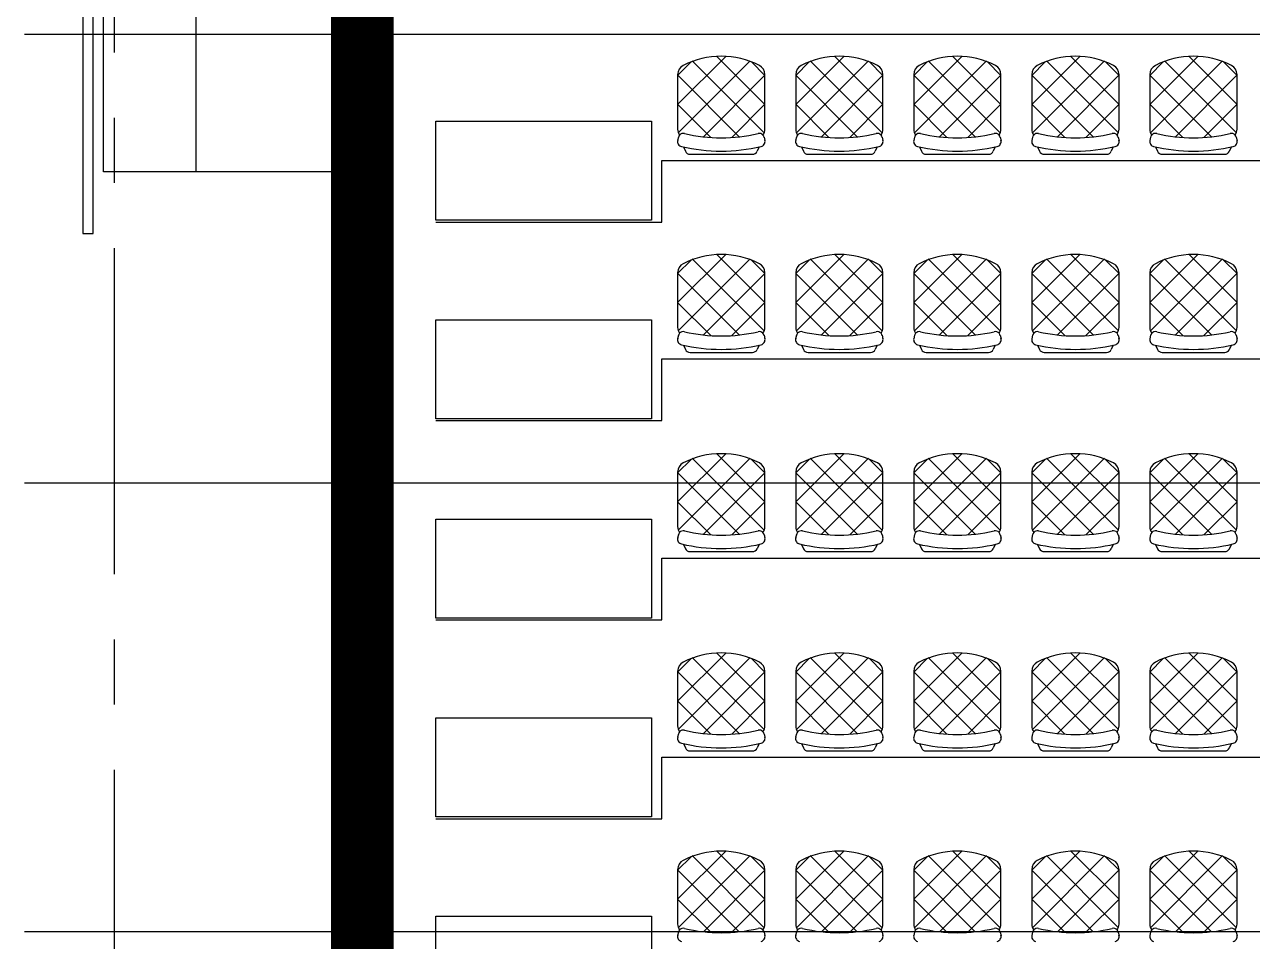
# Model space of a CAD drawing. Extents: x 1658 to 80590, y 400 to 58563.
# Drawn here: x 37751 to 43733, y 16529 to 20993 of the extents above; entities that cross this region are included whole.
import ezdxf
from ezdxf.enums import TextEntityAlignment as Align

# ---------------------------------------------------------------- set-up
doc = ezdxf.new("R2010")
doc.units = 0
doc.header["$LTSCALE"] = 50
doc.linetypes.add('4PHAN', pattern=[158.75, 127, -6.35, 6.35, -6.35, 6.35, -6.35])
doc.linetypes.add('CENTER', pattern=[50.8, 31.75, -6.35, 6.35, -6.35])
doc.layers.get('0').update_dxf_attribs({"linetype": 'CONTINUOUS'})
for name, color, linetype in [('CL_01', 7, 'CONTINUOUS'), ('EW_01', 7, 'CONTINUOUS'), ('FT_01', 8, 'CONTINUOUS'), ('GRIDLINE_01', 15, '4PHAN'), ('RF_01', 7, 'CONTINUOUS'), ('SC_01', 7, 'CONTINUOUS'), ('UF_01', 7, 'CONTINUOUS'), ('WW_01', 7, 'CONTINUOUS')]:
    doc.layers.add(name, color=color, linetype=linetype)
doc.styles.get("Standard").update_dxf_attribs({"font": 'simplex', "width": 0.7})

# ---------------------------------------------------------------- blocks, each defined once
blk = doc.blocks.new('SPL')
for p, q in [((1, 0.5), (0, 0.5)), ((1, -0.5), (1, 0.5)), ((0, -0.5), (1, -0.5))]:
    blk.add_line(p, q)
blk = doc.blocks.new('WNOF')
blk.add_line((-0.5, 0), (0.5, 0))
at = {"flags": 1}
blk.add_attdef('SILLHT', text='', height=0.1, dxfattribs=at).set_placement((0, 0), align=Align.MIDDLE)
blk = doc.blocks.new('WNFRAME')
for p, q in [((-0.5, -0.5), (-0.5, 0.5)), ((0.5, -0.5), (0.5, 0.5))]:
    blk.add_line(p, q)
at = {"flags": 1}
blk.add_attdef('SILLHT', text='', height=0.1, dxfattribs=at).set_placement((0, 0), align=Align.MIDDLE)
blk = doc.blocks.new('C-C')
at = {"const_width": 0.5}
blk.add_lwpolyline([(0, 0.25, 2.414214), (0.25, 0, 0.414214)], format="xyb", close=True, dxfattribs=at)
blk.add_circle((0, 0), 0.5)

msp = doc.modelspace()

# ---------------------------------------------------------------- linework, layer by layer
at = {"layer": 'EW_01'}
for points, const_width, elevation in [([(39396.6, 14202.1), (39396.6, 23282.6)], 304.8, 3644), ([(39396.6, 16507.1), (39396.6, 16532.5)], 101.6, 7352.4)]:
    msp.add_lwpolyline(points, dxfattribs=dict(at, const_width=const_width, elevation=elevation))
at = {"layer": 'FT_01'}
for p, q in [((41166.9, 20838.1, 3644), (40932.9, 20604.1, 3644)), ((41286.8, 20816.6, 3644), (40936.1, 20465.9, 3644)), ((41354.7, 20465.9, 3644), (41004, 20816.6, 3644)), ((41357.9, 20604.1, 3644), (41123.9, 20838.1, 3644)), ((41741.9, 20838.1, 3644), (41507.9, 20604.1, 3644)), ((41861.8, 20816.6, 3644), (41511.1, 20465.9, 3644)), ((41929.7, 20465.9, 3644), (41579, 20816.6, 3644)), ((41932.9, 20604.1, 3644), (41698.9, 20838.1, 3644)), ((42316.9, 20838.1, 3644), (42082.9, 20604.1, 3644)), ((42436.8, 20816.6, 3644), (42086.1, 20465.9, 3644)), ((42504.7, 20465.9, 3644), (42154, 20816.6, 3644)), ((42507.9, 20604.1, 3644), (42273.9, 20838.1, 3644)), ((42891.9, 20838.1, 3644), (42657.9, 20604.1, 3644)), ((43011.8, 20816.6, 3644), (42661.1, 20465.9, 3644)), ((43079.7, 20465.9, 3644), (42729, 20816.6, 3644)), ((43082.9, 20604.1, 3644), (42848.9, 20838.1, 3644)), ((43466.9, 20838.1, 3644), (43232.9, 20604.1, 3644)), ((43586.8, 20816.6, 3644), (43236.1, 20465.9, 3644)), ((43654.7, 20465.9, 3644), (43304, 20816.6, 3644)), ((43657.9, 20604.1, 3644), (43423.9, 20838.1, 3644)), ((40998.4, 20811, 3644), (40932.9, 20745.5, 3644)), ((41357.9, 20745.5, 3644), (41292.4, 20811, 3644)), ((41357.9, 20745.5, 3644), (41292.4, 20811, 3644)), ((41573.4, 20811, 3644), (41507.9, 20745.5, 3644)), ((41932.9, 20745.5, 3644), (41867.4, 20811, 3644)), ((41932.9, 20745.5, 3644), (41867.4, 20811, 3644)), ((42148.4, 20811, 3644), (42082.9, 20745.5, 3644)), ((42507.9, 20745.5, 3644), (42442.4, 20811, 3644)), ((42507.9, 20745.5, 3644), (42442.4, 20811, 3644)), ((42723.4, 20811, 3644), (42657.9, 20745.5, 3644)), ((43082.9, 20745.5, 3644), (43017.4, 20811, 3644)), ((43082.9, 20745.5, 3644), (43017.4, 20811, 3644)), ((43298.4, 20811, 3644), (43232.9, 20745.5, 3644)), ((43657.9, 20745.5, 3644), (43592.4, 20811, 3644)), ((43657.9, 20745.5, 3644), (43592.4, 20811, 3644)), ((41232.7, 20446.5, 3644), (40933.3, 20745.9, 3644)), ((41357.5, 20745.9, 3644), (41058.1, 20446.5, 3644)), ((41807.7, 20446.5, 3644), (41508.3, 20745.9, 3644)), ((41932.5, 20745.9, 3644), (41633.1, 20446.5, 3644)), ((42382.7, 20446.5, 3644), (42083.3, 20745.9, 3644)), ((42507.5, 20745.9, 3644), (42208.1, 20446.5, 3644)), ((42957.7, 20446.5, 3644), (42658.3, 20745.9, 3644)), ((43082.5, 20745.9, 3644), (42783.1, 20446.5, 3644)), ((43532.7, 20446.5, 3644), (43233.3, 20745.9, 3644)), ((43657.5, 20745.9, 3644), (43358.1, 20446.5, 3644)), ((41094.4, 20443.3, 3644), (40932.9, 20604.8, 3644)), ((41357.9, 20604.8, 3644), (41196.4, 20443.3, 3644)), ((41669.4, 20443.3, 3644), (41507.9, 20604.8, 3644)), ((41932.9, 20604.8, 3644), (41771.4, 20443.3, 3644)), ((42244.4, 20443.3, 3644), (42082.9, 20604.8, 3644)), ((42507.9, 20604.8, 3644), (42346.4, 20443.3, 3644)), ((42819.4, 20443.3, 3644), (42657.9, 20604.8, 3644)), ((43082.9, 20604.8, 3644), (42921.4, 20443.3, 3644)), ((43394.4, 20443.3, 3644), (43232.9, 20604.8, 3644)), ((43657.9, 20604.8, 3644), (43496.4, 20443.3, 3644)), ((40936.8, 20444.9, 3644), (40932.7, 20427.7, 3644)), ((41354, 20444.9, 3644), (41358.1, 20427.7, 3644)), ((41511.8, 20444.9, 3644), (41507.7, 20427.7, 3644)), ((41929, 20444.9, 3644), (41933.1, 20427.7, 3644)), ((42086.8, 20444.9, 3644), (42082.7, 20427.7, 3644)), ((42504, 20444.9, 3644), (42508.1, 20427.7, 3644)), ((42661.8, 20444.9, 3644), (42657.7, 20427.7, 3644)), ((43079, 20444.9, 3644), (43083.1, 20427.7, 3644)), ((43236.8, 20444.9, 3644), (43232.7, 20427.7, 3644)), ((43654, 20444.9, 3644), (43658.1, 20427.7, 3644)), ((40960.7, 20396.9, 3644), (40970.5, 20376.1, 3644)), ((40993.1, 20361.6, 3644), (41297.7, 20361.6, 3644)), ((41330.1, 20396.9, 3644), (41320.3, 20376.1, 3644)), ((41535.7, 20396.9, 3644), (41545.5, 20376.1, 3644)), ((41568.1, 20361.6, 3644), (41872.7, 20361.6, 3644)), ((41905.1, 20396.9, 3644), (41895.3, 20376.1, 3644)), ((42110.7, 20396.9, 3644), (42120.5, 20376.1, 3644)), ((42143.1, 20361.6, 3644), (42447.7, 20361.6, 3644)), ((42480.1, 20396.9, 3644), (42470.3, 20376.1, 3644)), ((42685.7, 20396.9, 3644), (42695.5, 20376.1, 3644)), ((42718.1, 20361.6, 3644), (43022.7, 20361.6, 3644)), ((43055.1, 20396.9, 3644), (43045.3, 20376.1, 3644)), ((43260.7, 20396.9, 3644), (43270.5, 20376.1, 3644)), ((43293.1, 20361.6, 3644), (43597.7, 20361.6, 3644)), ((43630.1, 20396.9, 3644), (43620.3, 20376.1, 3644)), ((41166.9, 19873.1, 3644), (40932.9, 19639.1, 3644)), ((41357.9, 19639.1, 3644), (41123.9, 19873.1, 3644)), ((41741.9, 19873.1, 3644), (41507.9, 19639.1, 3644)), ((41932.9, 19639.1, 3644), (41698.9, 19873.1, 3644)), ((42316.9, 19873.1, 3644), (42082.9, 19639.1, 3644)), ((42507.9, 19639.1, 3644), (42273.9, 19873.1, 3644)), ((42891.9, 19873.1, 3644), (42657.9, 19639.1, 3644)), ((43082.9, 19639.1, 3644), (42848.9, 19873.1, 3644)), ((43466.9, 19873.1, 3644), (43232.9, 19639.1, 3644)), ((43657.9, 19639.1, 3644), (43423.9, 19873.1, 3644)), ((40998.4, 19846, 3644), (40932.9, 19780.5, 3644)), ((41286.8, 19851.6, 3644), (40936.1, 19500.9, 3644)), ((41354.7, 19500.9, 3644), (41004, 19851.6, 3644)), ((41357.9, 19780.5, 3644), (41292.4, 19846, 3644)), ((41357.9, 19780.5, 3644), (41292.4, 19846, 3644)), ((41573.4, 19846, 3644), (41507.9, 19780.5, 3644)), ((41861.8, 19851.6, 3644), (41511.1, 19500.9, 3644)), ((41929.7, 19500.9, 3644), (41579, 19851.6, 3644)), ((41932.9, 19780.5, 3644), (41867.4, 19846, 3644)), ((41932.9, 19780.5, 3644), (41867.4, 19846, 3644)), ((42148.4, 19846, 3644), (42082.9, 19780.5, 3644)), ((42436.8, 19851.6, 3644), (42086.1, 19500.9, 3644)), ((42504.7, 19500.9, 3644), (42154, 19851.6, 3644)), ((42507.9, 19780.5, 3644), (42442.4, 19846, 3644)), ((42507.9, 19780.5, 3644), (42442.4, 19846, 3644)), ((42723.4, 19846, 3644), (42657.9, 19780.5, 3644)), ((43011.8, 19851.6, 3644), (42661.1, 19500.9, 3644)), ((43079.7, 19500.9, 3644), (42729, 19851.6, 3644)), ((43082.9, 19780.5, 3644), (43017.4, 19846, 3644)), ((43082.9, 19780.5, 3644), (43017.4, 19846, 3644)), ((43298.4, 19846, 3644), (43232.9, 19780.5, 3644)), ((43586.8, 19851.6, 3644), (43236.1, 19500.9, 3644)), ((43654.7, 19500.9, 3644), (43304, 19851.6, 3644)), ((43657.9, 19780.5, 3644), (43592.4, 19846, 3644)), ((43657.9, 19780.5, 3644), (43592.4, 19846, 3644)), ((41232.7, 19481.5, 3644), (40933.3, 19780.9, 3644)), ((41357.5, 19780.9, 3644), (41058.1, 19481.5, 3644)), ((41807.7, 19481.5, 3644), (41508.3, 19780.9, 3644)), ((41932.5, 19780.9, 3644), (41633.1, 19481.5, 3644)), ((42382.7, 19481.5, 3644), (42083.3, 19780.9, 3644)), ((42507.5, 19780.9, 3644), (42208.1, 19481.5, 3644)), ((42957.7, 19481.5, 3644), (42658.3, 19780.9, 3644)), ((43082.5, 19780.9, 3644), (42783.1, 19481.5, 3644)), ((43532.7, 19481.5, 3644), (43233.3, 19780.9, 3644)), ((43657.5, 19780.9, 3644), (43358.1, 19481.5, 3644)), ((41094.4, 19478.3, 3644), (40932.9, 19639.8, 3644)), ((41357.9, 19639.8, 3644), (41196.4, 19478.3, 3644)), ((41669.4, 19478.3, 3644), (41507.9, 19639.8, 3644)), ((41932.9, 19639.8, 3644), (41771.4, 19478.3, 3644)), ((42244.4, 19478.3, 3644), (42082.9, 19639.8, 3644)), ((42507.9, 19639.8, 3644), (42346.4, 19478.3, 3644)), ((42819.4, 19478.3, 3644), (42657.9, 19639.8, 3644)), ((43082.9, 19639.8, 3644), (42921.4, 19478.3, 3644)), ((43394.4, 19478.3, 3644), (43232.9, 19639.8, 3644)), ((43657.9, 19639.8, 3644), (43496.4, 19478.3, 3644)), ((40936.8, 19479.9, 3644), (40932.7, 19462.7, 3644)), ((41354, 19479.9, 3644), (41358.1, 19462.7, 3644)), ((41511.8, 19479.9, 3644), (41507.7, 19462.7, 3644)), ((41929, 19479.9, 3644), (41933.1, 19462.7, 3644)), ((42086.8, 19479.9, 3644), (42082.7, 19462.7, 3644)), ((42504, 19479.9, 3644), (42508.1, 19462.7, 3644)), ((42661.8, 19479.9, 3644), (42657.7, 19462.7, 3644)), ((43079, 19479.9, 3644), (43083.1, 19462.7, 3644)), ((43236.8, 19479.9, 3644), (43232.7, 19462.7, 3644)), ((43654, 19479.9, 3644), (43658.1, 19462.7, 3644)), ((40960.7, 19431.9, 3644), (40970.5, 19411.1, 3644)), ((40993.1, 19396.6, 3644), (41297.7, 19396.6, 3644)), ((41330.1, 19431.9, 3644), (41320.3, 19411.1, 3644)), ((41535.7, 19431.9, 3644), (41545.5, 19411.1, 3644)), ((41568.1, 19396.6, 3644), (41872.7, 19396.6, 3644)), ((41905.1, 19431.9, 3644), (41895.3, 19411.1, 3644)), ((42110.7, 19431.9, 3644), (42120.5, 19411.1, 3644)), ((42143.1, 19396.6, 3644), (42447.7, 19396.6, 3644)), ((42480.1, 19431.9, 3644), (42470.3, 19411.1, 3644)), ((42685.7, 19431.9, 3644), (42695.5, 19411.1, 3644)), ((42718.1, 19396.6, 3644), (43022.7, 19396.6, 3644)), ((43055.1, 19431.9, 3644), (43045.3, 19411.1, 3644)), ((43260.7, 19431.9, 3644), (43270.5, 19411.1, 3644)), ((43293.1, 19396.6, 3644), (43597.7, 19396.6, 3644)), ((43630.1, 19431.9, 3644), (43620.3, 19411.1, 3644)), ((41166.9, 18903.1, 3644), (40932.9, 18669.1, 3644)), ((41357.9, 18669.1, 3644), (41123.9, 18903.1, 3644)), ((41741.9, 18903.1, 3644), (41507.9, 18669.1, 3644)), ((41932.9, 18669.1, 3644), (41698.9, 18903.1, 3644)), ((42316.9, 18903.1, 3644), (42082.9, 18669.1, 3644)), ((42507.9, 18669.1, 3644), (42273.9, 18903.1, 3644)), ((42891.9, 18903.1, 3644), (42657.9, 18669.1, 3644)), ((43082.9, 18669.1, 3644), (42848.9, 18903.1, 3644)), ((43466.9, 18903.1, 3644), (43232.9, 18669.1, 3644)), ((43657.9, 18669.1, 3644), (43423.9, 18903.1, 3644)), ((40998.4, 18876, 3644), (40932.9, 18810.5, 3644)), ((41286.8, 18881.6, 3644), (40936.1, 18530.9, 3644)), ((41354.7, 18530.9, 3644), (41004, 18881.6, 3644)), ((41357.9, 18810.5, 3644), (41292.4, 18876, 3644)), ((41357.9, 18810.5, 3644), (41292.4, 18876, 3644)), ((41573.4, 18876, 3644), (41507.9, 18810.5, 3644)), ((41861.8, 18881.6, 3644), (41511.1, 18530.9, 3644)), ((41929.7, 18530.9, 3644), (41579, 18881.6, 3644)), ((41932.9, 18810.5, 3644), (41867.4, 18876, 3644)), ((41932.9, 18810.5, 3644), (41867.4, 18876, 3644)), ((42148.4, 18876, 3644), (42082.9, 18810.5, 3644)), ((42436.8, 18881.6, 3644), (42086.1, 18530.9, 3644)), ((42504.7, 18530.9, 3644), (42154, 18881.6, 3644)), ((42507.9, 18810.5, 3644), (42442.4, 18876, 3644)), ((42507.9, 18810.5, 3644), (42442.4, 18876, 3644)), ((42723.4, 18876, 3644), (42657.9, 18810.5, 3644)), ((43011.8, 18881.6, 3644), (42661.1, 18530.9, 3644)), ((43079.7, 18530.9, 3644), (42729, 18881.6, 3644)), ((43082.9, 18810.5, 3644), (43017.4, 18876, 3644)), ((43082.9, 18810.5, 3644), (43017.4, 18876, 3644)), ((43298.4, 18876, 3644), (43232.9, 18810.5, 3644)), ((43586.8, 18881.6, 3644), (43236.1, 18530.9, 3644)), ((43654.7, 18530.9, 3644), (43304, 18881.6, 3644)), ((43657.9, 18810.5, 3644), (43592.4, 18876, 3644)), ((43657.9, 18810.5, 3644), (43592.4, 18876, 3644)), ((41232.7, 18511.5, 3644), (40933.3, 18810.9, 3644)), ((41357.5, 18810.9, 3644), (41058.1, 18511.5, 3644)), ((41807.7, 18511.5, 3644), (41508.3, 18810.9, 3644)), ((41932.5, 18810.9, 3644), (41633.1, 18511.5, 3644)), ((42382.7, 18511.5, 3644), (42083.3, 18810.9, 3644)), ((42507.5, 18810.9, 3644), (42208.1, 18511.5, 3644)), ((42957.7, 18511.5, 3644), (42658.3, 18810.9, 3644)), ((43082.5, 18810.9, 3644), (42783.1, 18511.5, 3644)), ((43532.7, 18511.5, 3644), (43233.3, 18810.9, 3644)), ((43657.5, 18810.9, 3644), (43358.1, 18511.5, 3644)), ((41094.4, 18508.3, 3644), (40932.9, 18669.8, 3644)), ((41357.9, 18669.8, 3644), (41196.4, 18508.3, 3644)), ((41669.4, 18508.3, 3644), (41507.9, 18669.8, 3644)), ((41932.9, 18669.8, 3644), (41771.4, 18508.3, 3644)), ((42244.4, 18508.3, 3644), (42082.9, 18669.8, 3644)), ((42507.9, 18669.8, 3644), (42346.4, 18508.3, 3644)), ((42819.4, 18508.3, 3644), (42657.9, 18669.8, 3644)), ((43082.9, 18669.8, 3644), (42921.4, 18508.3, 3644)), ((43394.4, 18508.3, 3644), (43232.9, 18669.8, 3644)), ((43657.9, 18669.8, 3644), (43496.4, 18508.3, 3644)), ((40936.8, 18509.9, 3644), (40932.7, 18492.7, 3644)), ((41354, 18509.9, 3644), (41358.1, 18492.7, 3644)), ((41511.8, 18509.9, 3644), (41507.7, 18492.7, 3644)), ((41929, 18509.9, 3644), (41933.1, 18492.7, 3644)), ((42086.8, 18509.9, 3644), (42082.7, 18492.7, 3644)), ((42504, 18509.9, 3644), (42508.1, 18492.7, 3644)), ((42661.8, 18509.9, 3644), (42657.7, 18492.7, 3644)), ((43079, 18509.9, 3644), (43083.1, 18492.7, 3644)), ((43236.8, 18509.9, 3644), (43232.7, 18492.7, 3644)), ((43654, 18509.9, 3644), (43658.1, 18492.7, 3644)), ((40960.7, 18461.9, 3644), (40970.5, 18441.1, 3644)), ((40993.1, 18426.6, 3644), (41297.7, 18426.6, 3644)), ((41330.1, 18461.9, 3644), (41320.3, 18441.1, 3644)), ((41535.7, 18461.9, 3644), (41545.5, 18441.1, 3644)), ((41568.1, 18426.6, 3644), (41872.7, 18426.6, 3644)), ((41905.1, 18461.9, 3644), (41895.3, 18441.1, 3644)), ((42110.7, 18461.9, 3644), (42120.5, 18441.1, 3644)), ((42143.1, 18426.6, 3644), (42447.7, 18426.6, 3644)), ((42480.1, 18461.9, 3644), (42470.3, 18441.1, 3644)), ((42685.7, 18461.9, 3644), (42695.5, 18441.1, 3644)), ((42718.1, 18426.6, 3644), (43022.7, 18426.6, 3644)), ((43055.1, 18461.9, 3644), (43045.3, 18441.1, 3644)), ((43260.7, 18461.9, 3644), (43270.5, 18441.1, 3644)), ((43293.1, 18426.6, 3644), (43597.7, 18426.6, 3644)), ((43630.1, 18461.9, 3644), (43620.3, 18441.1, 3644)), ((41166.9, 17933.1, 3644), (40932.9, 17699.1, 3644)), ((40998.4, 17906, 3644), (40932.9, 17840.5, 3644)), ((41286.8, 17911.6, 3644), (40936.1, 17560.9, 3644)), ((41354.7, 17560.9, 3644), (41004, 17911.6, 3644)), ((41357.9, 17699.1, 3644), (41123.9, 17933.1, 3644)), ((41357.9, 17840.5, 3644), (41292.4, 17906, 3644)), ((41357.9, 17840.5, 3644), (41292.4, 17906, 3644)), ((41741.9, 17933.1, 3644), (41507.9, 17699.1, 3644)), ((41573.4, 17906, 3644), (41507.9, 17840.5, 3644)), ((41861.8, 17911.6, 3644), (41511.1, 17560.9, 3644)), ((41929.7, 17560.9, 3644), (41579, 17911.6, 3644)), ((41932.9, 17699.1, 3644), (41698.9, 17933.1, 3644)), ((41932.9, 17840.5, 3644), (41867.4, 17906, 3644)), ((41932.9, 17840.5, 3644), (41867.4, 17906, 3644)), ((42316.9, 17933.1, 3644), (42082.9, 17699.1, 3644)), ((42148.4, 17906, 3644), (42082.9, 17840.5, 3644)), ((42436.8, 17911.6, 3644), (42086.1, 17560.9, 3644)), ((42504.7, 17560.9, 3644), (42154, 17911.6, 3644)), ((42507.9, 17699.1, 3644), (42273.9, 17933.1, 3644)), ((42507.9, 17840.5, 3644), (42442.4, 17906, 3644)), ((42507.9, 17840.5, 3644), (42442.4, 17906, 3644)), ((42891.9, 17933.1, 3644), (42657.9, 17699.1, 3644)), ((42723.4, 17906, 3644), (42657.9, 17840.5, 3644)), ((43011.8, 17911.6, 3644), (42661.1, 17560.9, 3644)), ((43079.7, 17560.9, 3644), (42729, 17911.6, 3644)), ((43082.9, 17699.1, 3644), (42848.9, 17933.1, 3644)), ((43082.9, 17840.5, 3644), (43017.4, 17906, 3644)), ((43082.9, 17840.5, 3644), (43017.4, 17906, 3644)), ((43466.9, 17933.1, 3644), (43232.9, 17699.1, 3644)), ((43298.4, 17906, 3644), (43232.9, 17840.5, 3644)), ((43586.8, 17911.6, 3644), (43236.1, 17560.9, 3644)), ((43654.7, 17560.9, 3644), (43304, 17911.6, 3644)), ((43657.9, 17699.1, 3644), (43423.9, 17933.1, 3644)), ((43657.9, 17840.5, 3644), (43592.4, 17906, 3644)), ((43657.9, 17840.5, 3644), (43592.4, 17906, 3644)), ((41232.7, 17541.5, 3644), (40933.3, 17840.9, 3644)), ((41357.5, 17840.9, 3644), (41058.1, 17541.5, 3644)), ((41807.7, 17541.5, 3644), (41508.3, 17840.9, 3644)), ((41932.5, 17840.9, 3644), (41633.1, 17541.5, 3644)), ((42382.7, 17541.5, 3644), (42083.3, 17840.9, 3644)), ((42507.5, 17840.9, 3644), (42208.1, 17541.5, 3644)), ((42957.7, 17541.5, 3644), (42658.3, 17840.9, 3644)), ((43082.5, 17840.9, 3644), (42783.1, 17541.5, 3644)), ((43532.7, 17541.5, 3644), (43233.3, 17840.9, 3644)), ((43657.5, 17840.9, 3644), (43358.1, 17541.5, 3644)), ((41094.4, 17538.3, 3644), (40932.9, 17699.8, 3644)), ((41357.9, 17699.8, 3644), (41196.4, 17538.3, 3644)), ((41669.4, 17538.3, 3644), (41507.9, 17699.8, 3644)), ((41932.9, 17699.8, 3644), (41771.4, 17538.3, 3644)), ((42244.4, 17538.3, 3644), (42082.9, 17699.8, 3644)), ((42507.9, 17699.8, 3644), (42346.4, 17538.3, 3644)), ((42819.4, 17538.3, 3644), (42657.9, 17699.8, 3644)), ((43082.9, 17699.8, 3644), (42921.4, 17538.3, 3644)), ((43394.4, 17538.3, 3644), (43232.9, 17699.8, 3644)), ((43657.9, 17699.8, 3644), (43496.4, 17538.3, 3644)), ((40936.8, 17539.9, 3644), (40932.7, 17522.7, 3644)), ((41354, 17539.9, 3644), (41358.1, 17522.7, 3644)), ((41511.8, 17539.9, 3644), (41507.7, 17522.7, 3644)), ((41929, 17539.9, 3644), (41933.1, 17522.7, 3644)), ((42086.8, 17539.9, 3644), (42082.7, 17522.7, 3644)), ((42504, 17539.9, 3644), (42508.1, 17522.7, 3644)), ((42661.8, 17539.9, 3644), (42657.7, 17522.7, 3644)), ((43079, 17539.9, 3644), (43083.1, 17522.7, 3644)), ((43236.8, 17539.9, 3644), (43232.7, 17522.7, 3644)), ((43654, 17539.9, 3644), (43658.1, 17522.7, 3644)), ((40960.7, 17491.9, 3644), (40970.5, 17471.1, 3644)), ((41330.1, 17491.9, 3644), (41320.3, 17471.1, 3644)), ((41535.7, 17491.9, 3644), (41545.5, 17471.1, 3644)), ((41905.1, 17491.9, 3644), (41895.3, 17471.1, 3644)), ((42110.7, 17491.9, 3644), (42120.5, 17471.1, 3644)), ((42480.1, 17491.9, 3644), (42470.3, 17471.1, 3644)), ((42685.7, 17491.9, 3644), (42695.5, 17471.1, 3644)), ((43055.1, 17491.9, 3644), (43045.3, 17471.1, 3644)), ((43260.7, 17491.9, 3644), (43270.5, 17471.1, 3644)), ((43630.1, 17491.9, 3644), (43620.3, 17471.1, 3644)), ((40993.1, 17456.6, 3644), (41297.7, 17456.6, 3644)), ((41568.1, 17456.6, 3644), (41872.7, 17456.6, 3644)), ((42143.1, 17456.6, 3644), (42447.7, 17456.6, 3644)), ((42718.1, 17456.6, 3644), (43022.7, 17456.6, 3644)), ((43293.1, 17456.6, 3644), (43597.7, 17456.6, 3644)), ((41166.9, 16968.1, 3644), (40932.9, 16734.1, 3644)), ((40998.4, 16941, 3644), (40932.9, 16875.5, 3644)), ((41286.8, 16946.6, 3644), (40936.1, 16595.9, 3644)), ((41354.7, 16595.9, 3644), (41004, 16946.6, 3644)), ((41357.9, 16734.1, 3644), (41123.9, 16968.1, 3644)), ((41357.9, 16875.5, 3644), (41292.4, 16941, 3644)), ((41357.9, 16875.5, 3644), (41292.4, 16941, 3644)), ((41741.9, 16968.1, 3644), (41507.9, 16734.1, 3644)), ((41573.4, 16941, 3644), (41507.9, 16875.5, 3644)), ((41861.8, 16946.6, 3644), (41511.1, 16595.9, 3644)), ((41929.7, 16595.9, 3644), (41579, 16946.6, 3644)), ((41932.9, 16734.1, 3644), (41698.9, 16968.1, 3644)), ((41932.9, 16875.5, 3644), (41867.4, 16941, 3644)), ((41932.9, 16875.5, 3644), (41867.4, 16941, 3644)), ((42316.9, 16968.1, 3644), (42082.9, 16734.1, 3644)), ((42148.4, 16941, 3644), (42082.9, 16875.5, 3644)), ((42436.8, 16946.6, 3644), (42086.1, 16595.9, 3644)), ((42504.7, 16595.9, 3644), (42154, 16946.6, 3644)), ((42507.9, 16734.1, 3644), (42273.9, 16968.1, 3644)), ((42507.9, 16875.5, 3644), (42442.4, 16941, 3644)), ((42507.9, 16875.5, 3644), (42442.4, 16941, 3644)), ((42891.9, 16968.1, 3644), (42657.9, 16734.1, 3644)), ((42723.4, 16941, 3644), (42657.9, 16875.5, 3644)), ((43011.8, 16946.6, 3644), (42661.1, 16595.9, 3644)), ((43079.7, 16595.9, 3644), (42729, 16946.6, 3644)), ((43082.9, 16734.1, 3644), (42848.9, 16968.1, 3644)), ((43082.9, 16875.5, 3644), (43017.4, 16941, 3644)), ((43082.9, 16875.5, 3644), (43017.4, 16941, 3644)), ((43466.9, 16968.1, 3644), (43232.9, 16734.1, 3644)), ((43298.4, 16941, 3644), (43232.9, 16875.5, 3644)), ((43586.8, 16946.6, 3644), (43236.1, 16595.9, 3644)), ((43654.7, 16595.9, 3644), (43304, 16946.6, 3644)), ((43657.9, 16734.1, 3644), (43423.9, 16968.1, 3644)), ((43657.9, 16875.5, 3644), (43592.4, 16941, 3644)), ((43657.9, 16875.5, 3644), (43592.4, 16941, 3644)), ((41232.7, 16576.5, 3644), (40933.3, 16875.9, 3644)), ((41357.5, 16875.9, 3644), (41058.1, 16576.5, 3644)), ((41807.7, 16576.5, 3644), (41508.3, 16875.9, 3644)), ((41932.5, 16875.9, 3644), (41633.1, 16576.5, 3644)), ((42382.7, 16576.5, 3644), (42083.3, 16875.9, 3644)), ((42507.5, 16875.9, 3644), (42208.1, 16576.5, 3644)), ((42957.7, 16576.5, 3644), (42658.3, 16875.9, 3644)), ((43082.5, 16875.9, 3644), (42783.1, 16576.5, 3644)), ((43532.7, 16576.5, 3644), (43233.3, 16875.9, 3644)), ((43657.5, 16875.9, 3644), (43358.1, 16576.5, 3644)), ((41094.4, 16573.3, 3644), (40932.9, 16734.8, 3644)), ((41357.9, 16734.8, 3644), (41196.4, 16573.3, 3644)), ((41669.4, 16573.3, 3644), (41507.9, 16734.8, 3644)), ((41932.9, 16734.8, 3644), (41771.4, 16573.3, 3644)), ((42244.4, 16573.3, 3644), (42082.9, 16734.8, 3644)), ((42507.9, 16734.8, 3644), (42346.4, 16573.3, 3644)), ((42819.4, 16573.3, 3644), (42657.9, 16734.8, 3644)), ((43082.9, 16734.8, 3644), (42921.4, 16573.3, 3644)), ((43394.4, 16573.3, 3644), (43232.9, 16734.8, 3644)), ((43657.9, 16734.8, 3644), (43496.4, 16573.3, 3644)), ((40936.8, 16574.9, 3644), (40932.7, 16557.7, 3644)), ((41354, 16574.9, 3644), (41358.1, 16557.7, 3644)), ((41511.8, 16574.9, 3644), (41507.7, 16557.7, 3644)), ((41929, 16574.9, 3644), (41933.1, 16557.7, 3644)), ((42086.8, 16574.9, 3644), (42082.7, 16557.7, 3644)), ((42504, 16574.9, 3644), (42508.1, 16557.7, 3644)), ((42661.8, 16574.9, 3644), (42657.7, 16557.7, 3644)), ((43079, 16574.9, 3644), (43083.1, 16557.7, 3644)), ((43236.8, 16574.9, 3644), (43232.7, 16557.7, 3644)), ((43654, 16574.9, 3644), (43658.1, 16557.7, 3644))]:
    msp.add_line(p, q, dxfattribs=at)
at = {"layer": 'FT_01', "elevation": 3644}
for points in [[(41348.6, 20454.6, 0.155947), (41357.9, 20483.6), (41357.9, 20749.3, 0.280891), (41330.8, 20793.7, 0.242312), (40960, 20793.7, 0.280891), (40932.9, 20749.3), (40932.9, 20483.6, 0.155947), (40942.2, 20454.6)], [(41923.6, 20454.6, 0.155947), (41932.9, 20483.6), (41932.9, 20749.3, 0.280891), (41905.8, 20793.7, 0.242312), (41535, 20793.7, 0.280891), (41507.9, 20749.3), (41507.9, 20483.6, 0.155947), (41517.2, 20454.6)], [(42498.6, 20454.6, 0.155947), (42507.9, 20483.6), (42507.9, 20749.3, 0.280891), (42480.8, 20793.7, 0.242312), (42110, 20793.7, 0.280891), (42082.9, 20749.3), (42082.9, 20483.6, 0.155947), (42092.2, 20454.6)], [(43073.6, 20454.6, 0.155947), (43082.9, 20483.6), (43082.9, 20749.3, 0.280891), (43055.8, 20793.7, 0.242312), (42685, 20793.7, 0.280891), (42657.9, 20749.3), (42657.9, 20483.6, 0.155947), (42667.2, 20454.6)], [(43648.6, 20454.6, 0.155947), (43657.9, 20483.6), (43657.9, 20749.3, 0.280891), (43630.8, 20793.7, 0.242312), (43260, 20793.7, 0.280891), (43232.9, 20749.3), (43232.9, 20483.6, 0.155947), (43242.2, 20454.6)], [(41348.6, 19489.6, 0.155947), (41357.9, 19518.6), (41357.9, 19784.3, 0.280891), (41330.8, 19828.7, 0.242312), (40960, 19828.7, 0.280891), (40932.9, 19784.3), (40932.9, 19518.6, 0.155947), (40942.2, 19489.6)], [(41923.6, 19489.6, 0.155947), (41932.9, 19518.6), (41932.9, 19784.3, 0.280891), (41905.8, 19828.7, 0.242312), (41535, 19828.7, 0.280891), (41507.9, 19784.3), (41507.9, 19518.6, 0.155947), (41517.2, 19489.6)], [(42498.6, 19489.6, 0.155947), (42507.9, 19518.6), (42507.9, 19784.3, 0.280891), (42480.8, 19828.7, 0.242312), (42110, 19828.7, 0.280891), (42082.9, 19784.3), (42082.9, 19518.6, 0.155947), (42092.2, 19489.6)], [(43073.6, 19489.6, 0.155947), (43082.9, 19518.6), (43082.9, 19784.3, 0.280891), (43055.8, 19828.7, 0.242312), (42685, 19828.7, 0.280891), (42657.9, 19784.3), (42657.9, 19518.6, 0.155947), (42667.2, 19489.6)], [(43648.6, 19489.6, 0.155947), (43657.9, 19518.6), (43657.9, 19784.3, 0.280891), (43630.8, 19828.7, 0.242312), (43260, 19828.7, 0.280891), (43232.9, 19784.3), (43232.9, 19518.6, 0.155947), (43242.2, 19489.6)], [(41348.6, 18519.6, 0.155947), (41357.9, 18548.6), (41357.9, 18814.3, 0.280891), (41330.8, 18858.7, 0.242312), (40960, 18858.7, 0.280891), (40932.9, 18814.3), (40932.9, 18548.6, 0.155947), (40942.2, 18519.6)], [(41923.6, 18519.6, 0.155947), (41932.9, 18548.6), (41932.9, 18814.3, 0.280891), (41905.8, 18858.7, 0.242312), (41535, 18858.7, 0.280891), (41507.9, 18814.3), (41507.9, 18548.6, 0.155947), (41517.2, 18519.6)], [(42498.6, 18519.6, 0.155947), (42507.9, 18548.6), (42507.9, 18814.3, 0.280891), (42480.8, 18858.7, 0.242312), (42110, 18858.7, 0.280891), (42082.9, 18814.3), (42082.9, 18548.6, 0.155947), (42092.2, 18519.6)], [(43073.6, 18519.6, 0.155947), (43082.9, 18548.6), (43082.9, 18814.3, 0.280891), (43055.8, 18858.7, 0.242312), (42685, 18858.7, 0.280891), (42657.9, 18814.3), (42657.9, 18548.6, 0.155947), (42667.2, 18519.6)], [(43648.6, 18519.6, 0.155947), (43657.9, 18548.6), (43657.9, 18814.3, 0.280891), (43630.8, 18858.7, 0.242312), (43260, 18858.7, 0.280891), (43232.9, 18814.3), (43232.9, 18548.6, 0.155947), (43242.2, 18519.6)], [(41348.6, 17549.6, 0.155947), (41357.9, 17578.6), (41357.9, 17844.3, 0.280891), (41330.8, 17888.7, 0.242312), (40960, 17888.7, 0.280891), (40932.9, 17844.3), (40932.9, 17578.6, 0.155947), (40942.2, 17549.6)], [(41923.6, 17549.6, 0.155947), (41932.9, 17578.6), (41932.9, 17844.3, 0.280891), (41905.8, 17888.7, 0.242312), (41535, 17888.7, 0.280891), (41507.9, 17844.3), (41507.9, 17578.6, 0.155947), (41517.2, 17549.6)], [(42498.6, 17549.6, 0.155947), (42507.9, 17578.6), (42507.9, 17844.3, 0.280891), (42480.8, 17888.7, 0.242312), (42110, 17888.7, 0.280891), (42082.9, 17844.3), (42082.9, 17578.6, 0.155947), (42092.2, 17549.6)], [(43073.6, 17549.6, 0.155947), (43082.9, 17578.6), (43082.9, 17844.3, 0.280891), (43055.8, 17888.7, 0.242312), (42685, 17888.7, 0.280891), (42657.9, 17844.3), (42657.9, 17578.6, 0.155947), (42667.2, 17549.6)], [(43648.6, 17549.6, 0.155947), (43657.9, 17578.6), (43657.9, 17844.3, 0.280891), (43630.8, 17888.7, 0.242312), (43260, 17888.7, 0.280891), (43232.9, 17844.3), (43232.9, 17578.6, 0.155947), (43242.2, 17549.6)], [(41348.6, 16584.6, 0.155947), (41357.9, 16613.6), (41357.9, 16879.3, 0.280891), (41330.8, 16923.7, 0.242312), (40960, 16923.7, 0.280891), (40932.9, 16879.3), (40932.9, 16613.6, 0.155947), (40942.2, 16584.6)], [(41923.6, 16584.6, 0.155947), (41932.9, 16613.6), (41932.9, 16879.3, 0.280891), (41905.8, 16923.7, 0.242312), (41535, 16923.7, 0.280891), (41507.9, 16879.3), (41507.9, 16613.6, 0.155947), (41517.2, 16584.6)], [(42498.6, 16584.6, 0.155947), (42507.9, 16613.6), (42507.9, 16879.3, 0.280891), (42480.8, 16923.7, 0.242312), (42110, 16923.7, 0.280891), (42082.9, 16879.3), (42082.9, 16613.6, 0.155947), (42092.2, 16584.6)], [(43073.6, 16584.6, 0.155947), (43082.9, 16613.6), (43082.9, 16879.3, 0.280891), (43055.8, 16923.7, 0.242312), (42685, 16923.7, 0.280891), (42657.9, 16879.3), (42657.9, 16613.6, 0.155947), (42667.2, 16584.6)], [(43648.6, 16584.6, 0.155947), (43657.9, 16613.6), (43657.9, 16879.3, 0.280891), (43630.8, 16923.7, 0.242312), (43260, 16923.7, 0.280891), (43232.9, 16879.3), (43232.9, 16613.6, 0.155947), (43242.2, 16584.6)]]:
    msp.add_lwpolyline(points, format="xyb", dxfattribs=at)
at = {"layer": 'FT_01'}
for centre, radius, start, end in [((40960.8, 20438, 3644), 25, 76.82562, 138.13202), ((41145.4, 21226.6, 3644), 785, 256.82562, 283.17438), ((41330, 20438, 3644), 25, 41.86798, 103.17438), ((41535.8, 20438, 3644), 25, 76.82562, 138.13202), ((41720.4, 21226.6, 3644), 785, 256.82562, 283.17438), ((41905, 20438, 3644), 25, 41.86798, 103.17438), ((42110.8, 20438, 3644), 25, 76.82562, 138.13202), ((42295.4, 21226.6, 3644), 785, 256.82562, 283.17438), ((42480, 20438, 3644), 25, 41.86798, 103.17438), ((42685.8, 20438, 3644), 25, 76.82562, 138.13202), ((42870.4, 21226.6, 3644), 785, 256.82562, 283.17438), ((43055, 20438, 3644), 25, 41.86798, 103.17438), ((43260.8, 20438, 3644), 25, 76.82562, 138.13202), ((43445.4, 21226.6, 3644), 785, 256.82562, 283.17438), ((43630, 20438, 3644), 25, 41.86798, 103.17438), ((40957.4, 20423.3, 3644), 25, 166.61092, 256.82562), ((40960.8, 20438, 3644), 25, 138.13202, 169.28193), ((41145.4, 21226.6, 3644), 850, 256.82562, 283.17438), ((41333.4, 20423.3, 3644), 25, 283.17438, 13.38908), ((41330, 20438, 3644), 25, 10.71807, 41.86798), ((41532.4, 20423.3, 3644), 25, 166.61092, 256.82562), ((41535.8, 20438, 3644), 25, 138.13202, 169.28193), ((41720.4, 21226.6, 3644), 850, 256.82562, 283.17438), ((41908.4, 20423.3, 3644), 25, 283.17438, 13.38908), ((41905, 20438, 3644), 25, 10.71807, 41.86798), ((42107.4, 20423.3, 3644), 25, 166.61092, 256.82562), ((42110.8, 20438, 3644), 25, 138.13202, 169.28193), ((42295.4, 21226.6, 3644), 850, 256.82562, 283.17438), ((42483.4, 20423.3, 3644), 25, 283.17438, 13.38908), ((42480, 20438, 3644), 25, 10.71807, 41.86798), ((42682.4, 20423.3, 3644), 25, 166.61092, 256.82562), ((42685.8, 20438, 3644), 25, 138.13202, 169.28193), ((42870.4, 21226.6, 3644), 850, 256.82562, 283.17438), ((43058.4, 20423.3, 3644), 25, 283.17438, 13.38908), ((43055, 20438, 3644), 25, 10.71807, 41.86798), ((43257.4, 20423.3, 3644), 25, 166.61092, 256.82562), ((43260.8, 20438, 3644), 25, 138.13202, 169.28193), ((43445.4, 21226.6, 3644), 850, 256.82562, 283.17438), ((43633.4, 20423.3, 3644), 25, 283.17438, 13.38908), ((43630, 20438, 3644), 25, 10.71807, 41.86798), ((40993.1, 20386.6, 3644), 25, 205, 270), ((41297.7, 20386.6, 3644), 25, 270, 335), ((41568.1, 20386.6, 3644), 25, 205, 270), ((41872.7, 20386.6, 3644), 25, 270, 335), ((42143.1, 20386.6, 3644), 25, 205, 270), ((42447.7, 20386.6, 3644), 25, 270, 335), ((42718.1, 20386.6, 3644), 25, 205, 270), ((43022.7, 20386.6, 3644), 25, 270, 335), ((43293.1, 20386.6, 3644), 25, 205, 270), ((43597.7, 20386.6, 3644), 25, 270, 335), ((40957.4, 19458.3, 3644), 25, 166.61092, 256.82562), ((40960.8, 19473, 3644), 25, 138.13202, 169.28193), ((40960.8, 19473, 3644), 25, 76.82562, 138.13202), ((41145.4, 20261.6, 3644), 785, 256.82562, 283.17438), ((41330, 19473, 3644), 25, 41.86798, 103.17438), ((41333.4, 19458.3, 3644), 25, 283.17438, 13.38908), ((41330, 19473, 3644), 25, 10.71807, 41.86798), ((41532.4, 19458.3, 3644), 25, 166.61092, 256.82562), ((41535.8, 19473, 3644), 25, 138.13202, 169.28193), ((41535.8, 19473, 3644), 25, 76.82562, 138.13202), ((41720.4, 20261.6, 3644), 785, 256.82562, 283.17438), ((41905, 19473, 3644), 25, 41.86798, 103.17438), ((41908.4, 19458.3, 3644), 25, 283.17438, 13.38908), ((41905, 19473, 3644), 25, 10.71807, 41.86798), ((42107.4, 19458.3, 3644), 25, 166.61092, 256.82562), ((42110.8, 19473, 3644), 25, 138.13202, 169.28193), ((42110.8, 19473, 3644), 25, 76.82562, 138.13202), ((42295.4, 20261.6, 3644), 785, 256.82562, 283.17438), ((42480, 19473, 3644), 25, 41.86798, 103.17438), ((42483.4, 19458.3, 3644), 25, 283.17438, 13.38908), ((42480, 19473, 3644), 25, 10.71807, 41.86798), ((42682.4, 19458.3, 3644), 25, 166.61092, 256.82562), ((42685.8, 19473, 3644), 25, 138.13202, 169.28193), ((42685.8, 19473, 3644), 25, 76.82562, 138.13202), ((42870.4, 20261.6, 3644), 785, 256.82562, 283.17438), ((43055, 19473, 3644), 25, 41.86798, 103.17438), ((43058.4, 19458.3, 3644), 25, 283.17438, 13.38908), ((43055, 19473, 3644), 25, 10.71807, 41.86798), ((43257.4, 19458.3, 3644), 25, 166.61092, 256.82562), ((43260.8, 19473, 3644), 25, 138.13202, 169.28193), ((43260.8, 19473, 3644), 25, 76.82562, 138.13202), ((43445.4, 20261.6, 3644), 785, 256.82562, 283.17438), ((43630, 19473, 3644), 25, 41.86798, 103.17438), ((43633.4, 19458.3, 3644), 25, 283.17438, 13.38908), ((43630, 19473, 3644), 25, 10.71807, 41.86798), ((41145.4, 20261.6, 3644), 850, 256.82562, 283.17438), ((40993.1, 19421.6, 3644), 25, 205, 270), ((41297.7, 19421.6, 3644), 25, 270, 335), ((41720.4, 20261.6, 3644), 850, 256.82562, 283.17438), ((41568.1, 19421.6, 3644), 25, 205, 270), ((41872.7, 19421.6, 3644), 25, 270, 335), ((42295.4, 20261.6, 3644), 850, 256.82562, 283.17438), ((42143.1, 19421.6, 3644), 25, 205, 270), ((42447.7, 19421.6, 3644), 25, 270, 335), ((42870.4, 20261.6, 3644), 850, 256.82562, 283.17438), ((42718.1, 19421.6, 3644), 25, 205, 270), ((43022.7, 19421.6, 3644), 25, 270, 335), ((43445.4, 20261.6, 3644), 850, 256.82562, 283.17438), ((43293.1, 19421.6, 3644), 25, 205, 270), ((43597.7, 19421.6, 3644), 25, 270, 335), ((40957.4, 18488.3, 3644), 25, 166.61092, 256.82562), ((40960.8, 18503, 3644), 25, 138.13202, 169.28193), ((40960.8, 18503, 3644), 25, 76.82562, 138.13202), ((41145.4, 19291.6, 3644), 785, 256.82562, 283.17438), ((41330, 18503, 3644), 25, 41.86798, 103.17438), ((41333.4, 18488.3, 3644), 25, 283.17438, 13.38908), ((41330, 18503, 3644), 25, 10.71807, 41.86798), ((41532.4, 18488.3, 3644), 25, 166.61092, 256.82562), ((41535.8, 18503, 3644), 25, 138.13202, 169.28193), ((41535.8, 18503, 3644), 25, 76.82562, 138.13202), ((41720.4, 19291.6, 3644), 785, 256.82562, 283.17438), ((41905, 18503, 3644), 25, 41.86798, 103.17438), ((41908.4, 18488.3, 3644), 25, 283.17438, 13.38908), ((41905, 18503, 3644), 25, 10.71807, 41.86798), ((42107.4, 18488.3, 3644), 25, 166.61092, 256.82562), ((42110.8, 18503, 3644), 25, 138.13202, 169.28193), ((42110.8, 18503, 3644), 25, 76.82562, 138.13202), ((42295.4, 19291.6, 3644), 785, 256.82562, 283.17438), ((42480, 18503, 3644), 25, 41.86798, 103.17438), ((42483.4, 18488.3, 3644), 25, 283.17438, 13.38908), ((42480, 18503, 3644), 25, 10.71807, 41.86798), ((42682.4, 18488.3, 3644), 25, 166.61092, 256.82562), ((42685.8, 18503, 3644), 25, 138.13202, 169.28193), ((42685.8, 18503, 3644), 25, 76.82562, 138.13202), ((42870.4, 19291.6, 3644), 785, 256.82562, 283.17438), ((43055, 18503, 3644), 25, 41.86798, 103.17438), ((43058.4, 18488.3, 3644), 25, 283.17438, 13.38908), ((43055, 18503, 3644), 25, 10.71807, 41.86798), ((43257.4, 18488.3, 3644), 25, 166.61092, 256.82562), ((43260.8, 18503, 3644), 25, 138.13202, 169.28193), ((43260.8, 18503, 3644), 25, 76.82562, 138.13202), ((43445.4, 19291.6, 3644), 785, 256.82562, 283.17438), ((43630, 18503, 3644), 25, 41.86798, 103.17438), ((43633.4, 18488.3, 3644), 25, 283.17438, 13.38908), ((43630, 18503, 3644), 25, 10.71807, 41.86798), ((41145.4, 19291.6, 3644), 850, 256.82562, 283.17438), ((40993.1, 18451.6, 3644), 25, 205, 270), ((41297.7, 18451.6, 3644), 25, 270, 335), ((41720.4, 19291.6, 3644), 850, 256.82562, 283.17438), ((41568.1, 18451.6, 3644), 25, 205, 270), ((41872.7, 18451.6, 3644), 25, 270, 335), ((42295.4, 19291.6, 3644), 850, 256.82562, 283.17438), ((42143.1, 18451.6, 3644), 25, 205, 270), ((42447.7, 18451.6, 3644), 25, 270, 335), ((42870.4, 19291.6, 3644), 850, 256.82562, 283.17438), ((42718.1, 18451.6, 3644), 25, 205, 270), ((43022.7, 18451.6, 3644), 25, 270, 335), ((43445.4, 19291.6, 3644), 850, 256.82562, 283.17438), ((43293.1, 18451.6, 3644), 25, 205, 270), ((43597.7, 18451.6, 3644), 25, 270, 335), ((40960.8, 17533, 3644), 25, 138.13202, 169.28193), ((40960.8, 17533, 3644), 25, 76.82562, 138.13202), ((41145.4, 18321.6, 3644), 785, 256.82562, 283.17438), ((41330, 17533, 3644), 25, 41.86798, 103.17438), ((41330, 17533, 3644), 25, 10.71807, 41.86798), ((41535.8, 17533, 3644), 25, 138.13202, 169.28193), ((41535.8, 17533, 3644), 25, 76.82562, 138.13202), ((41720.4, 18321.6, 3644), 785, 256.82562, 283.17438), ((41905, 17533, 3644), 25, 41.86798, 103.17438), ((41905, 17533, 3644), 25, 10.71807, 41.86798), ((42110.8, 17533, 3644), 25, 138.13202, 169.28193), ((42110.8, 17533, 3644), 25, 76.82562, 138.13202), ((42295.4, 18321.6, 3644), 785, 256.82562, 283.17438), ((42480, 17533, 3644), 25, 41.86798, 103.17438), ((42480, 17533, 3644), 25, 10.71807, 41.86798), ((42685.8, 17533, 3644), 25, 138.13202, 169.28193), ((42685.8, 17533, 3644), 25, 76.82562, 138.13202), ((42870.4, 18321.6, 3644), 785, 256.82562, 283.17438), ((43055, 17533, 3644), 25, 41.86798, 103.17438), ((43055, 17533, 3644), 25, 10.71807, 41.86798), ((43260.8, 17533, 3644), 25, 138.13202, 169.28193), ((43260.8, 17533, 3644), 25, 76.82562, 138.13202), ((43445.4, 18321.6, 3644), 785, 256.82562, 283.17438), ((43630, 17533, 3644), 25, 41.86798, 103.17438), ((43630, 17533, 3644), 25, 10.71807, 41.86798), ((40957.4, 17518.3, 3644), 25, 166.61092, 256.82562), ((41145.4, 18321.6, 3644), 850, 256.82562, 283.17438), ((40993.1, 17481.6, 3644), 25, 205, 270), ((41297.7, 17481.6, 3644), 25, 270, 335), ((41333.4, 17518.3, 3644), 25, 283.17438, 13.38908), ((41532.4, 17518.3, 3644), 25, 166.61092, 256.82562), ((41720.4, 18321.6, 3644), 850, 256.82562, 283.17438), ((41568.1, 17481.6, 3644), 25, 205, 270), ((41872.7, 17481.6, 3644), 25, 270, 335), ((41908.4, 17518.3, 3644), 25, 283.17438, 13.38908), ((42107.4, 17518.3, 3644), 25, 166.61092, 256.82562), ((42295.4, 18321.6, 3644), 850, 256.82562, 283.17438), ((42143.1, 17481.6, 3644), 25, 205, 270), ((42447.7, 17481.6, 3644), 25, 270, 335), ((42483.4, 17518.3, 3644), 25, 283.17438, 13.38908), ((42682.4, 17518.3, 3644), 25, 166.61092, 256.82562), ((42870.4, 18321.6, 3644), 850, 256.82562, 283.17438), ((42718.1, 17481.6, 3644), 25, 205, 270), ((43022.7, 17481.6, 3644), 25, 270, 335), ((43058.4, 17518.3, 3644), 25, 283.17438, 13.38908), ((43257.4, 17518.3, 3644), 25, 166.61092, 256.82562), ((43445.4, 18321.6, 3644), 850, 256.82562, 283.17438), ((43293.1, 17481.6, 3644), 25, 205, 270), ((43597.7, 17481.6, 3644), 25, 270, 335), ((43633.4, 17518.3, 3644), 25, 283.17438, 13.38908), ((40960.8, 16568, 3644), 25, 138.13202, 169.28193), ((40960.8, 16568, 3644), 25, 76.82562, 138.13202), ((41145.4, 17356.6, 3644), 785, 256.82562, 283.17438), ((41330, 16568, 3644), 25, 41.86798, 103.17438), ((41330, 16568, 3644), 25, 10.71807, 41.86798), ((41535.8, 16568, 3644), 25, 138.13202, 169.28193), ((41535.8, 16568, 3644), 25, 76.82562, 138.13202), ((41720.4, 17356.6, 3644), 785, 256.82562, 283.17438), ((41905, 16568, 3644), 25, 41.86798, 103.17438), ((41905, 16568, 3644), 25, 10.71807, 41.86798), ((42110.8, 16568, 3644), 25, 138.13202, 169.28193), ((42110.8, 16568, 3644), 25, 76.82562, 138.13202), ((42295.4, 17356.6, 3644), 785, 256.82562, 283.17438), ((42480, 16568, 3644), 25, 41.86798, 103.17438), ((42480, 16568, 3644), 25, 10.71807, 41.86798), ((42685.8, 16568, 3644), 25, 138.13202, 169.28193), ((42685.8, 16568, 3644), 25, 76.82562, 138.13202), ((42870.4, 17356.6, 3644), 785, 256.82562, 283.17438), ((43055, 16568, 3644), 25, 41.86798, 103.17438), ((43055, 16568, 3644), 25, 10.71807, 41.86798), ((43260.8, 16568, 3644), 25, 138.13202, 169.28193), ((43260.8, 16568, 3644), 25, 76.82562, 138.13202), ((43445.4, 17356.6, 3644), 785, 256.82562, 283.17438), ((43630, 16568, 3644), 25, 41.86798, 103.17438), ((43630, 16568, 3644), 25, 10.71807, 41.86798), ((40957.4, 16553.3, 3644), 25, 166.61092, 256.82562), ((41333.4, 16553.3, 3644), 25, 283.17438, 13.38908), ((41532.4, 16553.3, 3644), 25, 166.61092, 256.82562), ((41908.4, 16553.3, 3644), 25, 283.17438, 13.38908), ((42107.4, 16553.3, 3644), 25, 166.61092, 256.82562), ((42483.4, 16553.3, 3644), 25, 283.17438, 13.38908), ((42682.4, 16553.3, 3644), 25, 166.61092, 256.82562), ((43058.4, 16553.3, 3644), 25, 283.17438, 13.38908), ((43257.4, 16553.3, 3644), 25, 166.61092, 256.82562), ((43633.4, 16553.3, 3644), 25, 283.17438, 13.38908)]:
    msp.add_arc(centre, radius, start, end, dxfattribs=at)
at = {"layer": 'GRIDLINE_01'}
for p, q in [((37751.4, 20945.8, 3644), (49248.2, 20945.7, 3644)), ((37751.4, 18761.4, 3644), (49248.2, 18761.3, 3644)), ((37751.4, 16577, 3644), (49248.2, 16576.9, 3644))]:
    msp.add_line(p, q, dxfattribs=at)
at = {"layer": 'RF_01', "color": 6, "linetype": 'CENTER'}
msp.add_line((38190.1, 13236.9, 8952.6), (38190.1, 26584.6, 8952.6), dxfattribs=at)
at = {"layer": 'SC_01'}
msp.add_line((38585.4, 25575.3, 3644), (38585.4, 20275.3, 3644), dxfattribs=at)
at = {"layer": 'UF_01'}
for p, q in [((38035.4, 25975.3, 3644), (38035.4, 19975.3, 3644)), ((38085.4, 19975.3, 3644), (38085.4, 25975.3, 3644)), ((38135.4, 20275.3, 3644), (38135.4, 25975.3, 3644)), ((40855.4, 20330.3, 3644), (46040.4, 20330.3, 3644)), ((40855.4, 20030.3, 3644), (40855.4, 20330.3, 3644)), ((39255.4, 20275.3, 3644), (38135.4, 20275.3, 3644)), ((39755.4, 20030.3, 3644), (40855.4, 20030.3, 3644)), ((38035.4, 19975.3, 3644), (38085.4, 19975.3, 3644)), ((40855.4, 19365.3, 3644), (46040.4, 19365.3, 3644)), ((40855.4, 19065.3, 3644), (40855.4, 19365.3, 3644)), ((39755.4, 19065.3, 3644), (40855.4, 19065.3, 3644)), ((40855.4, 18395.3, 3644), (46040.4, 18395.3, 3644)), ((40855.4, 18095.3, 3644), (40855.4, 18395.3, 3644)), ((39755.4, 18095.3, 3644), (40855.4, 18095.3, 3644)), ((40855.4, 17425.3, 3644), (46040.4, 17425.3, 3644)), ((40855.4, 17125.3, 3644), (40855.4, 17425.3, 3644)), ((39755.4, 17125.3, 3644), (40855.4, 17125.3, 3644))]:
    msp.add_line(p, q, dxfattribs=at)
at = {"layer": 'UF_01', "elevation": 3644}
for points in [[(39755.4, 20522.8), (40805.4, 20522.8), (40805.4, 20040.3), (39755.4, 20040.3)], [(39755.4, 19555.3), (40805.4, 19555.3), (40805.4, 19072.8), (39755.4, 19072.8)], [(39755.4, 18585.3), (40805.4, 18585.3), (40805.4, 18102.8), (39755.4, 18102.8)], [(39755.4, 17617.8), (40805.4, 17617.8), (40805.4, 17135.3), (39755.4, 17135.3)], [(39755.4, 16652.8), (40805.4, 16652.8), (40805.4, 16170.3), (39755.4, 16170.3)]]:
    msp.add_lwpolyline(points, close=True, dxfattribs=at)

# ---------------------------------------------------------------- block references
at = {"layer": 'CL_01', "xscale": -88.89999999999785, "yscale": 88.89999999999785, "zscale": 4927.599999999879, "rotation": 359.9997279335025}
for p in [(39396.6, 20945.8, 3644), (39396.6, 18761.4, 3644), (39396.6, 16577, 3644)]:
    msp.add_blockref('C-C', p, dxfattribs=at)
at = {"layer": 'WW_01'}
for name, p, xscale, yscale, zscale, rotation in [('SPL', (39345.8, 19856.7, 7352.4), 50.79999999999877, 2089.149999999949, 50.79999999999877, 179.999864), ('WNFRAME', (39396.6, 19856.7, 7352.4), 2038.349999999951, 101.5999999999975, 1193.799999999971, 89.99986400000002), ('SPL', (39396.6, 19856.7, 7352.4), 50.79999999999877, 2089.149999999949, 50.79999999999877, 359.999864), ('WNOF', (39396.6, 19856.7, 7352.4), 2089.149999999949, 2089.149999999949, 1219.19999999997, 269.999864), ('SPL', (39345.8, 17672.3, 7352.4), 50.79999999999877, 2089.149999999949, 50.79999999999877, 179.999864), ('WNFRAME', (39396.6, 17672.3, 7352.4), 2038.349999999951, 101.5999999999975, 1193.799999999971, 269.999864), ('SPL', (39396.6, 17672.3, 7352.4), 50.79999999999877, 2089.149999999949, 50.79999999999877, 359.999864), ('WNOF', (39396.6, 17672.3, 7352.4), 2089.149999999949, 2089.149999999949, 1219.19999999997, 269.999864)]:
    msp.add_blockref(name, p, dxfattribs=dict(at, xscale=xscale, yscale=yscale, zscale=zscale, rotation=rotation))

doc.saveas('drawing.dxf')
